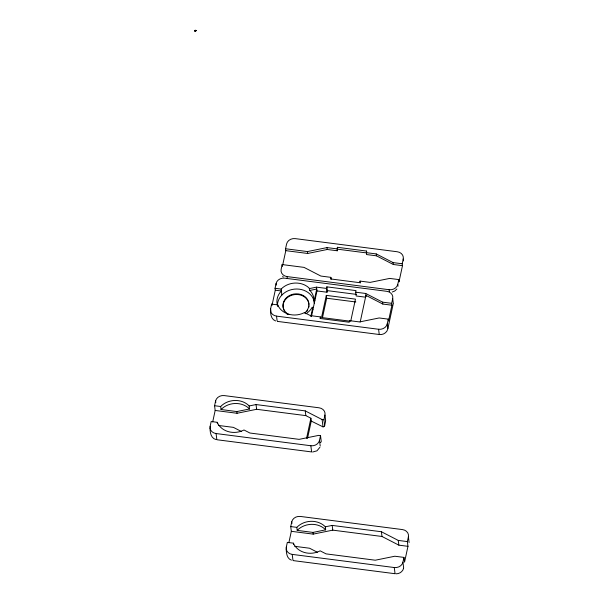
<?xml version="1.0" encoding="UTF-8"?>
<svg xmlns="http://www.w3.org/2000/svg" width="604" height="604" viewBox="0 0 604 604"><rect width="100%" height="100%" fill="white"/><g stroke="black" fill="none" stroke-linecap="round" stroke-linejoin="round"><path stroke-width="0.91" d="M196.066 30.63C192.653 30.411 197.274 31.408 195.001 31.023M194.843 31.023L195.779 30.661M194.933 30.321L196.096 30.472L195.741 30.328M195.243 30.683L195.379 30.623M195.447 30.321L195.839 30.374M195.673 30.623L195.568 31.076L195.99 30.864M210.449 428.712L210.147 426.281L211.166 421.532L217.259 422.317A18.581 15.946 -7.1 0 0 243.133 430.418L243.963 429.965L249.905 433.023L299.108 439.357L318.701 435.378L320.52 435.612L321.23 441.29A3.715 1.827 12.2 0 1 320.331 442.498M212.706 421.871L215.167 410.456L214.579 405.722L215.605 400.973A7.429 6.38 -7.1 0 1 224.258 395.59L319.033 407.791A7.429 6.38 -7.1 0 1 324.96 415.054L325.662 420.739M270.902 311.226L270.607 308.863L271.626 304.114L277.719 304.899A18.581 15.946 -7.1 0 0 303.593 313L304.424 312.547L310.358 315.605L320.384 316.896L320.573 318.414M272.057 305.133L275.273 290.199L275.039 288.304L276.066 283.563A7.429 6.38 -7.1 0 1 284.718 278.172L386.779 291.317A7.429 6.38 -7.1 0 1 392.706 298.58L393.295 303.314M331.143 279.237L330.909 277.349L320.883 276.058L304.023 267.383L282.151 264.567L281.132 269.316A7.429 6.38 -7.1 0 0 287.059 276.579L287.293 278.467M282.77 264.703L285.798 250.652L285.564 248.757L286.59 244.008A7.429 6.38 -7.1 0 1 295.243 238.625L397.304 251.762A7.429 6.38 -7.1 0 1 403.23 259.033L403.464 260.92M310.796 316.579L312.781 307.361L312.162 307.277A18.581 15.946 -7.1 0 1 305.918 313.763M309.837 290.433L310.743 291.4A18.581 15.946 -7.1 0 1 313.929 299.093L314.163 300.988L314.782 301.071L314.548 299.176L316.738 289.037L309.837 290.433L309.006 287.912A18.581 15.946 -7.1 0 0 281.124 289.089L275.039 288.304M311.43 316.624L313.023 309.256L312.781 307.361M314.782 301.071L316.972 290.932L316.504 287.142L309.603 288.546M320.384 316.896L320.044 318.474L349.203 322.234L349.55 320.649L359.569 321.94L379.161 317.961L388.274 319.138L388.508 321.026L391.921 305.216L391.686 303.321L392.706 298.58M316.972 290.932L326.998 292.223L326.522 288.433L326.862 286.855L356.028 290.607L355.688 292.185L356.156 295.975L365.269 297.145M350.697 321.275L355.477 299.139L326.311 295.379L321.539 317.523L349.791 321.154M326.998 292.223L327.338 290.637L326.862 286.855M330.909 277.349L330.569 278.927L359.727 282.68L360.075 281.102L370.093 282.393L389.686 278.414L398.799 279.584L399.033 281.479M285.798 250.652L307.67 253.469L327.262 249.49L337.281 250.781L337.387 247.3L366.553 251.06L366.711 252.321M322.491 317.591L326.666 298.225L326.311 295.379M337.281 250.781L337.387 247.3M306.56 438.33L310.901 418.232L305.843 415.627L256.632 409.293L237.04 413.272L215.167 410.456M307.504 438.429L311.249 421.071L310.901 418.232M286.598 549.564L286.296 547.126L287.323 542.384L293.408 543.17A18.581 15.946 -7.1 0 0 319.282 551.271L320.112 550.818L326.054 553.876L375.258 560.21L394.85 556.231L403.963 557.401L404.552 562.135L407.964 546.326L407.375 541.592L408.395 536.843A7.429 6.38 -7.1 0 0 402.468 529.58L300.407 516.443A7.429 6.38 -7.1 0 0 291.755 521.826L290.728 526.575L291.317 531.309L288.855 542.724M320.211 446.039L319.501 440.354L320.52 435.612M311.249 421.071L323.027 426.885A3.715 1.827 12.2 0 0 324.642 425.48L323.933 419.803L324.96 415.054M324.575 425.956L325.601 421.214M403.23 259.033L402.211 263.774L402.445 265.669L393.332 264.492L376.473 255.824L366.447 254.533L366.553 251.06M360.203 322L365.948 295.371L382.808 304.046L391.921 305.216M387.844 328.614L387.247 323.88L388.274 319.138M393.234 303.789L387.776 329.082C386.915 332.713 382.996 335.061 379.38 334.518L277.349 321.381M398.013 286.221L397.772 284.333L398.799 279.584M398.972 281.955L402.385 266.137M403.646 567.828L402.944 562.143L403.963 557.401M194.828 30.713L195.183 30.993L194.79 30.857M403.585 568.296C402.793 571.603 399.44 573.898 396.103 573.8M319.909 447.315L316.941 450.833L312.661 452.011M396.888 289.006L394.744 291.022L392.268 292.019M285.564 248.757L307.436 251.574L327.028 247.595L337.047 248.886M214.579 405.722L220.664 406.507A18.581 15.946 -7.1 0 1 248.546 405.329L249.142 405.956L256.043 404.559L305.247 410.894L322.113 419.561L323.933 419.803M220.664 406.507L221.041 409.535L236.828 411.566L249.52 408.991L249.142 405.956M290.728 526.575L296.813 527.352A18.581 15.946 -7.1 0 1 324.695 526.175L325.292 526.809L332.192 525.412L381.403 531.746L398.262 540.414L407.375 541.592M296.813 527.352L297.191 530.388L312.978 532.418L325.669 529.844L325.292 526.809M291.317 531.309L313.189 534.125L332.781 530.146L381.992 536.48L398.851 545.148L407.964 546.326M366.213 252.638L376.232 253.929L393.098 262.597L402.211 263.774M337.628 249.195L365.873 252.834M287.059 276.579L389.119 289.716A7.429 6.38 -7.1 0 0 397.772 284.333M316.504 287.142L326.522 288.433M355.688 292.185L365.707 293.476L382.574 302.151L391.686 303.321M327.338 290.637L356.496 294.39M275.273 290.199L281.366 290.985A18.581 15.946 -7.1 0 0 277.697 306.145M326.666 298.225L355.832 301.977M313.929 299.093L314.548 299.176M312.396 309.173L313.023 309.256M270.607 308.863A7.429 6.38 -7.1 0 0 276.534 316.126L378.595 329.263A7.429 6.38 -7.1 0 0 387.247 323.88M218.565 425.465L233.416 427.375L241.222 431.392M210.147 426.281A7.429 6.38 -7.1 0 0 216.073 433.544L310.849 445.744A7.429 6.38 -7.1 0 0 319.501 440.354M217.002 439.75L311.747 451.943M294.714 546.318L309.565 548.228L317.372 552.245M286.296 547.126A7.429 6.38 -7.1 0 0 292.223 554.389L394.284 567.534A7.429 6.38 -7.1 0 0 402.944 562.143M293.151 560.595L395.19 573.732M216.111 439.576C210.924 438.496 209.981 432.336 210.041 427.949M275.613 320.951C271.309 319.531 270.532 314.427 270.501 310.531M291.422 560.165C286.749 558.617 286.341 552.894 286.19 548.794M195.115 30.51L195.628 30.736M282.702 276.375L283.291 277.002M249.52 408.991L248.923 408.357A18.581 15.946 -7.1 0 0 221.041 409.535M325.669 529.844L325.073 529.21A18.581 15.946 -7.1 0 0 297.191 530.388M393.098 262.597L393.332 264.492M389.119 289.716L389.354 291.611M382.574 302.151L382.808 304.046M376.232 253.929L376.473 255.824M408.395 536.843L409.104 542.528M378.595 329.263L379.184 333.997M398.262 540.414L398.851 545.148M365.707 293.476L366.099 296.632M360.075 281.102L360.309 282.997M394.284 567.534L394.993 573.211M381.403 531.746L381.992 536.48M327.028 247.595L327.262 249.49M307.436 251.574L307.67 253.469M322.113 419.561L323.027 426.885M332.192 525.412L332.781 530.146M310.849 445.744L311.551 451.422M305.247 410.894L305.843 415.627M282.151 264.567L282.393 266.462M312.978 532.418L313.189 534.125M281.124 289.089L281.872 295.054M276.066 283.563L276.262 285.141M277.719 304.899L277.87 306.16M276.534 316.126L277.123 320.86M271.626 304.114L271.785 305.382M291.755 521.826L291.959 523.449M293.408 543.17L293.597 544.687M292.223 554.389L292.932 560.074M256.043 404.559L256.632 409.293M236.828 411.566L237.04 413.272M215.605 400.973L215.802 402.596M217.259 422.317L217.448 423.834M216.073 433.544L216.783 439.221M277.432 304.733A18.581 15.946 -7.1 0 1 289.792 290.124A18.581 15.946 -7.1 0 1 309.746 293.876L311.249 295.469A18.581 15.946 -7.1 0 1 314.435 303.163M314.163 300.988A18.581 15.946 -7.1 0 1 312.729 308.531M288.863 314.593A13.009 11.159 -7.1 0 1 285.737 298.421A13.009 11.159 -7.1 0 1 304.816 296.541A13.009 11.159 -7.1 0 1 304.62 313.031M308.991 305.835A13.009 11.159 -7.1 0 1 308.787 307.3M307.738 310.109A13.009 11.159 -7.1 0 1 306.908 311.407M287.587 314.42A13.009 11.159 -7.1 0 1 286.372 313.438M284.454 311.09A13.009 11.159 -7.1 0 1 292.532 295.001A13.009 11.159 -7.1 0 1 308.969 304.378"/></g></svg>
